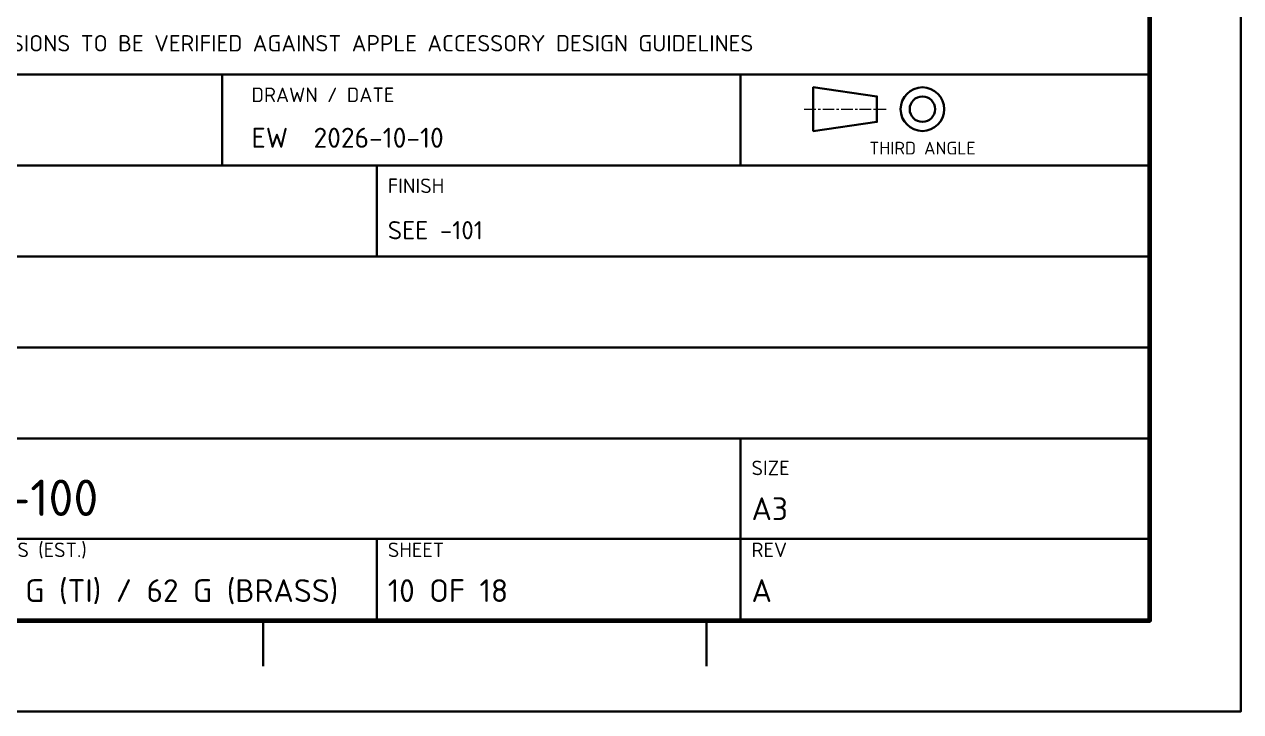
# Model space of a CAD drawing. Header units: millimetres. Extents: x 0 to 420, y 0 to 297.
# Drawn here: x 286.2 to 420, y 0 to 75.5 of the extents above; entities that cross this region are included whole.
import ezdxf
from ezdxf.enums import TextEntityAlignment as Align

# ---------------------------------------------------------------- set-up
doc = ezdxf.new("R2010")
doc.units = ezdxf.units.MM
doc.header["$LTSCALE"] = 0.4
doc.linetypes.add('CENTER', pattern=[5.08, 3.175, -0.635, 0.635, -0.635])
for name, color, linetype, lineweight in [('BORDER', 7, 'CONTINUOUS', 70), ('CENTER', 1, 'CENTER', 18), ('TEXT', 7, 'CONTINUOUS', 25), ('TITLE', 7, 'CONTINUOUS', 35)]:
    doc.layers.add(name, color=color, linetype=linetype, lineweight=lineweight)
doc.styles.add('KHENSU', font='isocpeur.ttf')

msp = doc.modelspace()

# ---------------------------------------------------------------- linework, layer by layer
at = {"layer": 'BORDER'}
msp.add_lwpolyline([(20, 10), (410, 10), (410, 287), (20, 287)], close=True, dxfattribs=at)
at = {"layer": 'CENTER'}
msp.add_line((372, 66.2), (381, 66.2), dxfattribs=at)
at = {"layer": 'TITLE'}
for p, q in [((308, 60), (308, 70)), ((365, 60), (365, 70)), ((240, 60), (410, 60)), ((325, 50), (325, 60)), ((240, 50), (410, 50)), ((240, 40), (410, 40)), ((240, 30), (410, 30)), ((365, 10), (365, 30)), ((240, 19), (410, 19)), ((325, 10), (325, 19)), ((312.5, 10), (312.5, 5)), ((361.25, 10), (361.25, 5))]:
    msp.add_line(p, q, dxfattribs=at)
for points in [[(0, 0), (420, 0), (420, 297), (0, 297)], [(240, 10), (410, 10), (410, 70), (240, 70)], [(373, 63.8), (380, 64.8), (380, 67.6), (373, 68.6)]]:
    msp.add_lwpolyline(points, close=True, dxfattribs=at)
for radius in [2.4, 1.4]:
    msp.add_circle((385, 66.2), radius, dxfattribs=at)

# ---------------------------------------------------------------- texts
at = {"layer": 'TEXT', "style": 'KHENSU'}
for s, height, p in [('EW  2026-10-10', 2.2, (311.2, 61.3)), ('SEE -101', 2, (326.2, 51.3)), ('KS-ISLAND-CARD-100', 4, (241.2, 20.3)), ('A3', 2.5, (366.2, 20.3)), ('50 G (TI) / 62 G (BRASS)', 2.5, (281.2, 11.3)), ('10 OF 18', 2.5, (326.2, 11.3)), ('A', 2.5, (366.2, 11.3))]:
    msp.add_text(s, height=height, dxfattribs=at).set_placement(p, align=Align.BOTTOM_LEFT)
at = {"layer": 'TITLE', "style": 'KHENSU'}
for s, height, p in [('PRELIMINARY: PHONE INTERFACE DIMENSIONS TO BE VERIFIED AGAINST APPLE ACCESSORY DESIGN GUIDELINES', 1.8, (240, 72)), ('DRAWN / DATE', 1.6, (311.2, 66.5)), ('FINISH', 1.6, (326.2, 56.5)), ('SIZE', 1.6, (366.2, 25.5)), ('MASS (EST.)', 1.6, (281.2, 16.5)), ('SHEET', 1.6, (326.2, 16.5)), ('REV', 1.6, (366.2, 16.5))]:
    msp.add_text(s, height=height, dxfattribs=at).set_placement(p, align=Align.BOTTOM_LEFT)
msp.add_text('THIRD ANGLE', height=1.4, dxfattribs=at).set_placement((385, 60.8), align=Align.BOTTOM_CENTER)

doc.saveas('drawing.dxf')
